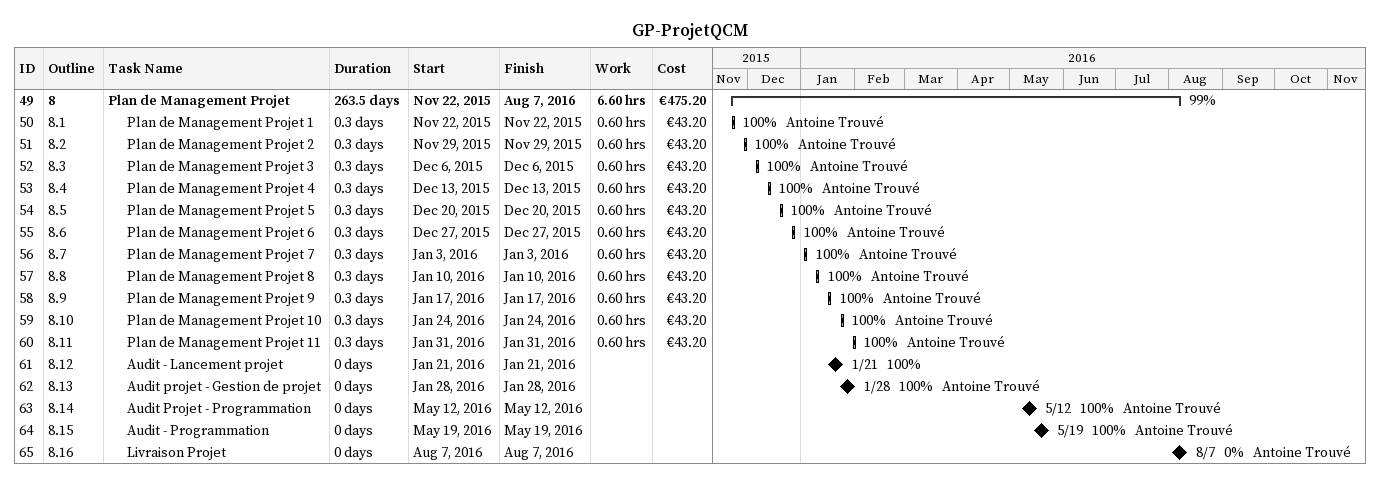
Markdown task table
GP-ProjetQCM

| ID | WBS | Task | Duration | Start | Finish | Resources | % complete | Work (h) | Cost (€) |
|---|---|---|---|---|---|---|---|---|---|
| 49 | 8 | **Plan de Management Projet** | 263.5d | 2015-11-22 | 2016-08-07 |  | 99 | 6.60 | 475.20 |
| 50 | 8.1 | Plan de Management Projet 1 | 0.3d | 2015-11-22 | 2015-11-22 | Antoine Trouvé | 100 | 0.60 | 43.20 |
| 51 | 8.2 | Plan de Management Projet 2 | 0.3d | 2015-11-29 | 2015-11-29 | Antoine Trouvé | 100 | 0.60 | 43.20 |
| 52 | 8.3 | Plan de Management Projet 3 | 0.3d | 2015-12-06 | 2015-12-06 | Antoine Trouvé | 100 | 0.60 | 43.20 |
| 53 | 8.4 | Plan de Management Projet 4 | 0.3d | 2015-12-13 | 2015-12-13 | Antoine Trouvé | 100 | 0.60 | 43.20 |
| 54 | 8.5 | Plan de Management Projet 5 | 0.3d | 2015-12-20 | 2015-12-20 | Antoine Trouvé | 100 | 0.60 | 43.20 |
| 55 | 8.6 | Plan de Management Projet 6 | 0.3d | 2015-12-27 | 2015-12-27 | Antoine Trouvé | 100 | 0.60 | 43.20 |
| 56 | 8.7 | Plan de Management Projet 7 | 0.3d | 2016-01-03 | 2016-01-03 | Antoine Trouvé | 100 | 0.60 | 43.20 |
| 57 | 8.8 | Plan de Management Projet 8 | 0.3d | 2016-01-10 | 2016-01-10 | Antoine Trouvé | 100 | 0.60 | 43.20 |
| 58 | 8.9 | Plan de Management Projet 9 | 0.3d | 2016-01-17 | 2016-01-17 | Antoine Trouvé | 100 | 0.60 | 43.20 |
| 59 | 8.10 | Plan de Management Projet 10 | 0.3d | 2016-01-24 | 2016-01-24 | Antoine Trouvé | 100 | 0.60 | 43.20 |
| 60 | 8.11 | Plan de Management Projet 11 | 0.3d | 2016-01-31 | 2016-01-31 | Antoine Trouvé | 100 | 0.60 | 43.20 |
| 61 | 8.12 | Audit - Lancement projet | 0d | 2016-01-21 | 2016-01-21 |  | 100 |  |  |
| 62 | 8.13 | Audit projet - Gestion de projet | 0d | 2016-01-28 | 2016-01-28 | Antoine Trouvé | 100 |  |  |
| 63 | 8.14 | Audit Projet - Programmation | 0d | 2016-05-12 | 2016-05-12 | Antoine Trouvé | 100 |  |  |
| 64 | 8.15 | Audit - Programmation | 0d | 2016-05-19 | 2016-05-19 | Antoine Trouvé | 100 |  |  |
| 65 | 8.16 | Livraison Projet | 0d | 2016-08-07 | 2016-08-07 | Antoine Trouvé | 0 |  |  |
